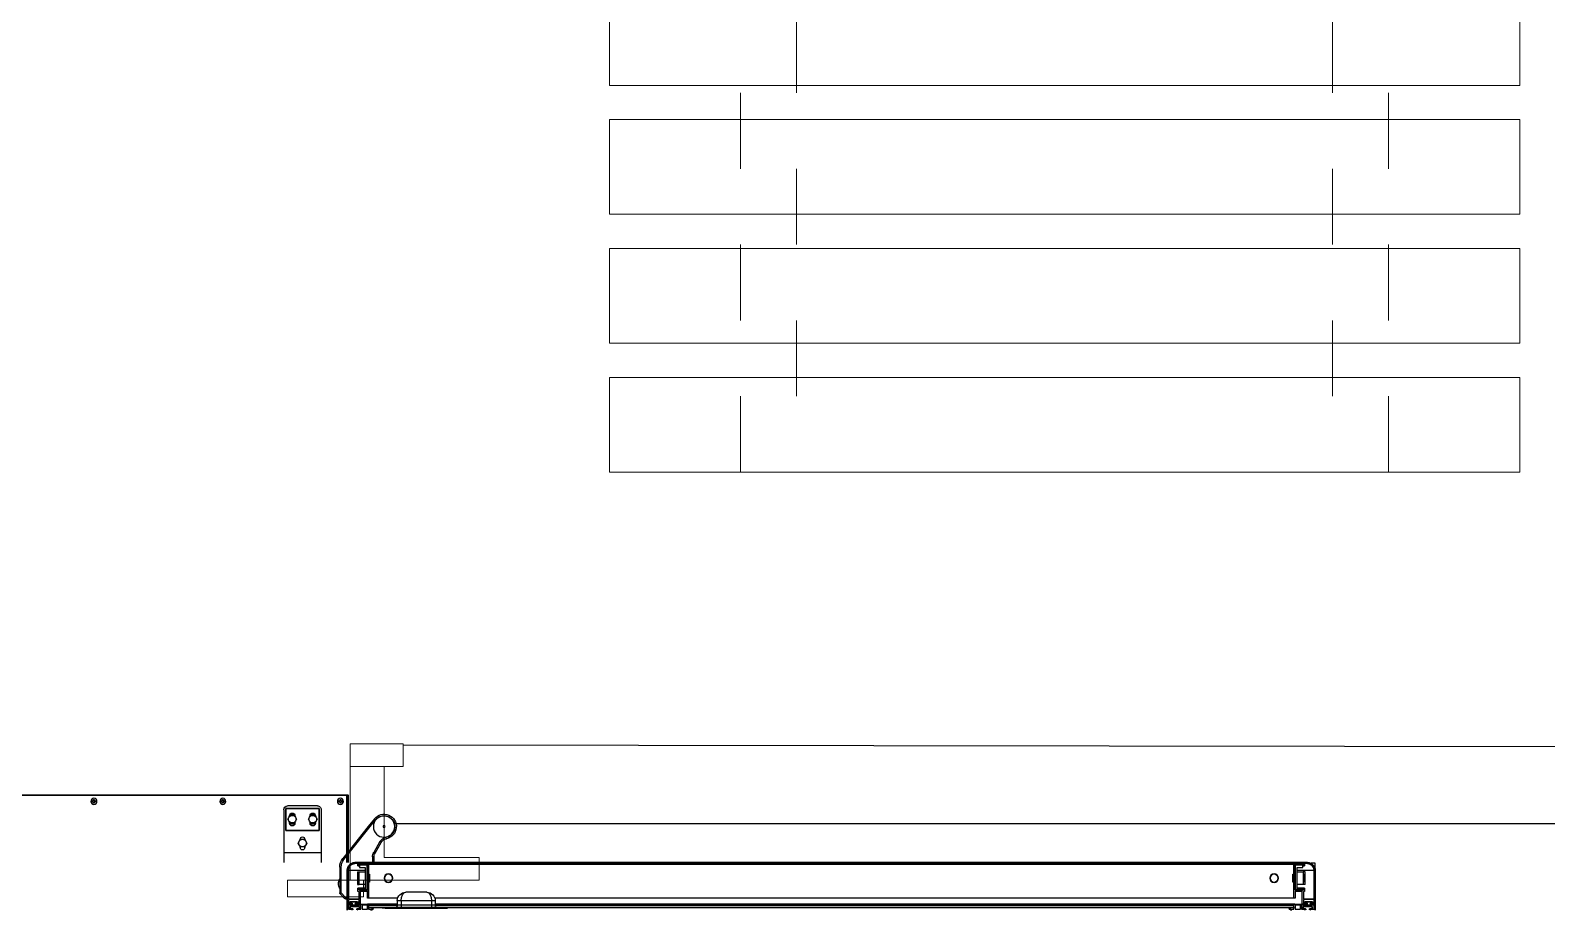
# Model space of a CAD drawing. Header units: millimetres. Extents: x 15590 to 15992, y 1055 to 1132.
# Drawn here: x 15915.767 to 15917.766, y 1109.255 to 1110.415 of the extents above; entities that cross this region are included whole.
import ezdxf

# ---------------------------------------------------------------- set-up
doc = ezdxf.new("R2010")
doc.units = ezdxf.units.MM
doc.header["$MEASUREMENT"] = 0
doc.linetypes.add('CACHE2', pattern=[0.1875, 0.125, -0.0625])
doc.layers.get('0').update_dxf_attribs({"lineweight": 9})
doc.layers.add('01-PORTES', color=1, linetype='Continuous', lineweight=9)
for name, color, linetype in [('Mobilier', 252, 'Continuous'), ('surgeles', 4, 'Continuous'), ('TELEWIG_04_Portes', 1, 'Continuous')]:
    doc.layers.add(name, color=color, linetype=linetype)

# ---------------------------------------------------------------- blocks, each defined once
blk = doc.blocks.new('A$C29413FD8')
at = {"layer": 'Mobilier', "color": 34, "linetype": 'Continuous', "lineweight": 9}
for p, q in [((0.1250025466179068, 1.200000110719884), (2.546617906773463e-06, 1.200000110719884)), ((2.546617906773463e-06, 1.200000110719884), (2.546617906773463e-06, 1.107196112570819e-07)), ((0.1250025466179068, 1.200000110719884), (0.1250025466179068, 1.107196112570819e-07)), ((0.2950025466179795, 1.200000110719884), (0.1700025466178658, 1.200000110719884)), ((0.1700025466178658, 1.200000110719884), (0.1700025466178658, 1.107196112570819e-07)), ((0.2950025466178658, 1.200000110719884), (0.2950025466178658, 1.107196112570819e-07)), ((0.4650025466178249, 1.200000110719856), (0.3400025466178249, 1.200000110719884)), ((0.3400025466178249, 1.200000110719884), (0.3400025466178249, 1.107196112570819e-07)), ((0.4650025466178249, 1.200000110719884), (0.4650025466178249, 1.107196112570819e-07)), ((0.635002546617784, 1.200000110719856), (0.510002546617784, 1.200000110719856)), ((0.510002546617784, 1.200000110719884), (0.510002546617784, 1.107196112570819e-07)), ((0.635002546617784, 1.200000110719884), (0.635002546617784, 1.107196112570819e-07)), ((0.8000025466176339, 1.200000110719884), (0.6800025466176294, 1.200000110719856)), ((0.6800025466177431, 1.200000110719884), (0.6800025466177431, 1.107196112570819e-07)), ((0.8000025466176339, 1.107196112570819e-07), (0.8000025466176339, 1.200000110719884)), ((2.546617906773463e-06, 1.107196112570819e-07), (0.1250025466179068, 1.107195828353724e-07)), ((0.1700025466177522, 1.107195828353724e-07), (0.2950025466178658, 1.107196112570819e-07)), ((0.3400025466177112, 1.107196112570819e-07), (0.4650025466178249, 1.107196396787913e-07)), ((0.510002546617784, 1.107196396787913e-07), (0.6350025466176703, 1.107196396787913e-07)), ((0.6800025466177431, 1.107196396787913e-07), (0.8000025466176339, 1.107196112570819e-07))]:
    blk.add_line(p, q, dxfattribs=at)
at = {"layer": 'Mobilier', "color": 34, "linetype": 'CACHE2', "lineweight": 9, "ltscale": 0.8}
for points in [[(2.546617793086625e-06, 1.027210771177579), (0.8000025466176339, 1.027210771177579), (0.8000025466176339, 0.9533467361761723), (2.546617793086625e-06, 0.9533467361761723)], [(2.546617793086625e-06, 0.1727894502619165), (0.8000025466176339, 0.1727894502619165), (0.8000025466176339, 0.2466534852633231), (2.546617793086625e-06, 0.2466534852633231)]]:
    blk.add_lwpolyline(points, close=True, dxfattribs=at)
blk = doc.blocks.new('Porte CoulissanteTelecolt 120 Ep 100')
at = {"layer": 'TELEWIG_04_Portes', "linetype": 'Continuous', "ltscale": 254}
h = blk.add_hatch(dxfattribs=at)
h.set_pattern_fill('LINE', color=1, scale=63.49999999999999, angle=135, style=0, pattern_type=2)
h.set_pattern_definition([(135, (1296.073633425788, 806.9199818345761), (-142.5615659219728, -142.5615659219728), [])])
edge = h.paths.add_edge_path()
edge.add_line((3884.372494299163, 505.6570602811408), (3882.872494299163, 505.6570602811408))
edge.add_line((3882.872494299163, 505.6570602811408), (3882.872494299166, 460.1570602811402))
edge.add_line((3882.872494299167, 460.1570602811402), (3874.872494299163, 460.1570602811402))
edge.add_line((3874.872494299163, 460.1570602811402), (3874.872494299166, 460.6570602811402))
edge.add_line((3874.872494299167, 460.6570602811402), (3873.438320565063, 460.6570602811406))
edge.add_arc((3873.438320565063, 460.3570602811406), 0.3, 90, 218.4346508178208)
edge.add_arc((3876.3365959143, 462.6570602811406), 4, 218.434650817697, 269.9999999999739)
edge.add_line((3876.336595914298, 458.6570602811405), (3900.872494299163, 458.6570602811406))
edge.add_arc((3900.872494299163, 468.6570602811406), 10, 270.0000000000052, 360)
edge.add_line((3910.872494299163, 468.6570602811406), (3910.872494299163, 513.6570602811408))
edge.add_line((3910.872494299163, 513.6570602811408), (3905.072494299161, 513.6570602811404))
edge.add_arc((3905.072494299163, 512.9570602811406), 0.7000000000000001, 90.0000000001489, 180.0000000000093)
edge.add_line((3904.372494299163, 512.9570602811406), (3904.372494299163, 512.8570602811402))
edge.add_arc((3905.072494299163, 512.8570602811407), 0.7000000000000001, 180.0000000000326, 270.0000000001116)
edge.add_line((3905.072494299165, 512.1570602811406), (3909.372494299167, 512.1570602811402))
edge.add_line((3909.372494299168, 512.1570602811402), (3909.372494299164, 507.6570602811401))
edge.add_line((3909.372494299163, 507.6570602811402), (3895.372494299161, 507.6570602811402))
edge.add_line((3895.372494299161, 507.6570602811402), (3895.372494299163, 512.1570602811408))
edge.add_line((3895.372494299163, 512.1570602811408), (3899.672494299167, 512.1570602811402))
edge.add_arc((3899.672494299163, 512.8570602811407), 0.7000000000000001, 270.000000000335, 359.9999999999907)
edge.add_line((3900.372494299163, 512.8570602811404), (3900.372494299164, 512.9570602811408))
edge.add_arc((3899.672494299163, 512.9570602811406), 0.7000000000000001, 1.395809140207445e-11, 90)
edge.add_line((3899.672494299163, 513.6570602811406), (3893.872494299162, 513.6570602811404))
edge.add_line((3893.872494299161, 513.6570602811404), (3893.872494299163, 495.6570602811401))
edge.add_line((3893.872494299163, 495.6570602811402), (3884.372494299161, 495.6570602811402))
edge.add_line((3884.372494299161, 495.6570602811402), (3884.372494299163, 505.6570602811408))
edge = h.paths.add_edge_path()
edge.add_line((3896.872494299163, 496.9570602811408), (3896.872494299166, 492.4570602811402))
edge.add_line((3896.872494299167, 492.4570602811402), (3895.372494299163, 492.4570602811402))
edge.add_line((3895.372494299164, 492.4570602811402), (3895.372494299167, 494.6570602811402))
edge.add_line((3895.372494299167, 494.6570602811402), (3884.372494299163, 494.6570602811408))
edge.add_line((3884.372494299164, 494.6570602811408), (3884.372494299162, 460.1570602811402))
edge.add_line((3884.372494299161, 460.1570602811402), (3895.372494299163, 460.1570602811402))
edge.add_line((3895.372494299163, 460.1570602811402), (3895.372494299161, 462.9570602811402))
edge.add_line((3895.372494299161, 462.9570602811402), (3896.872494299163, 462.9570602811408))
edge.add_line((3896.872494299163, 462.9570602811408), (3896.872494299161, 460.1570602811402))
edge.add_line((3896.872494299162, 460.1570602811402), (3900.872494299164, 460.1570602811406))
edge.add_arc((3900.872494299163, 468.6570602811406), 8.5, 270.0000000000061, 360)
edge.add_line((3909.372494299163, 468.6570602811406), (3909.372494299163, 506.4570602811408))
edge.add_line((3909.372494299164, 506.4570602811408), (3895.372494299162, 506.4570602811402))
edge.add_line((3895.372494299161, 506.4570602811402), (3895.372494299163, 496.9570602811401))
edge.add_line((3895.372494299164, 496.9570602811402), (3896.872494299164, 496.9570602811409))
h = blk.add_hatch(dxfattribs=at)
h.set_pattern_fill('LINE', color=1, scale=63.49999999999999, angle=135, style=0, pattern_type=2)
h.set_pattern_definition([(135, (971.0736334257879, 806.9199818345761), (-142.5615659219728, -142.5615659219728), [])])
h.paths.add_polyline_path([(3557.872494299163, 460.6570602811404), (3557.872494299163, 461.1570602811411), (2587.872494299162, 461.1570602811427), (2587.872494299163, 460.6570602811418)])
at = {"layer": 'TELEWIG_04_Portes', "color": 1, "linetype": 'Continuous', "ltscale": 254}
for p, q in [((2634.872494299164, 513.6570602811412), (2634.872494299164, 521.6570602811419)), ((2636.372494299166, 515.1570602811413), (2636.372494299163, 520.1570602811415)), ((2636.372494299163, 520.1570602811414), (2641.872494299164, 520.1570602811419)), ((2641.87249429919, 520.1570602811413), (2642.372494299161, 520.1570602811413)), ((2642.372494299162, 520.157060281142), (2642.372494299162, 521.1570602811424)), ((2647.372494299162, 521.1570602811424), (2647.372494299162, 520.157060281142)), ((2647.372494299161, 520.1570602811413), (2647.872494299162, 520.1570602811413)), ((2647.872494299163, 520.1570602811414), (2652.872494299166, 520.1570602811424)), ((2652.872494299165, 520.1570602811424), (2652.872494299168, 515.1570602811414)), ((2654.372494299162, 515.1570602811414), (2654.372494299164, 520.1570602811419)), ((2654.372494299164, 520.1570602811419), (2661.372494299168, 520.1570602811414)), ((2661.372494299168, 520.1570602811414), (2661.372494299166, 515.1570602811408)), ((2662.872494299165, 520.1570602811422), (2667.008000470345, 520.1570602811414)), ((2662.872494299164, 514.9570602811415), (2662.872494299165, 520.1570602811422)), ((2667.008000470345, 520.1570602811414), (2669.172494299165, 517.9925664523192)), ((3876.572494299161, 517.9925664523179), (3878.736988127984, 520.157060281141)), ((3878.736988127984, 520.157060281141), (3882.872494299161, 520.157060281141)), ((3882.872494299161, 520.1570602811408), (3882.872494299163, 514.9570602811406)), ((3884.372494299161, 515.1570602811402), (3884.372494299163, 520.1570602811407)), ((3884.372494299163, 520.1570602811406), (3891.372494299167, 520.1570602811408)), ((3891.372494299167, 520.1570602811408), (3891.372494299167, 515.1570602811408)), ((3892.872494299161, 520.1570602811404), (3897.872494299166, 520.1570602811408)), ((3892.87249429916, 515.1570602811408), (3892.872494299161, 520.1570602811404)), ((3897.872494299166, 520.1570602811498), (3898.372494299161, 520.1570602811498)), ((3898.372494299161, 520.157060281139), (3898.372494299161, 521.1570602811393)), ((3903.372494299162, 521.1570602811394), (3903.372494299162, 520.1570602811393)), ((3903.372494299161, 520.1570602811498), (3903.872494299144, 520.1570602811498)), ((3903.872494299163, 520.1570602811402), (3909.372494299166, 520.1570602811408)), ((3909.372494299166, 520.1570602811408), (3909.372494299161, 515.1570602811399)), ((3910.872494299162, 521.6570602811406), (3910.872494299163, 513.6570602811406)), ((2625.458280736791, 500.2428467187683), (2631.286707861537, 506.0712738435145)), ((2626.872494299164, 498.8286331563952), (2625.458280736791, 500.2428467187683)), ((2632.700921423911, 504.6570602811414), (2626.872494299164, 498.8286331563952)), ((2632.700921423911, 504.6570602811414), (2631.286707861537, 506.0712738435145)), ((2632.700921423911, 506.6570602811414), (2634.872494299164, 506.6570602811414)), ((2632.700921423911, 504.6570602811414), (2632.700921423911, 506.6570602811414)), ((2634.872494299164, 504.6570602811414), (2632.70092142391, 504.6570602811414)), ((2634.872494299163, 468.6570602811408), (2634.872494299163, 513.6570602811419)), ((2634.872494299163, 513.6570602811419), (2640.672494299167, 513.6570602811424)), ((2641.272494299169, 513.6570602811414), (2634.872494299165, 513.6570602811413)), ((2652.872494299168, 515.1570602811414), (2636.372494299166, 515.1570602811413)), ((2636.372494299162, 507.6570602811409), (2636.372494299162, 512.1570602811429)), ((2636.372494299162, 512.1570602811429), (2640.672494299165, 512.1570602811419)), ((2650.372494299168, 507.6570602811429), (2636.372494299162, 507.6570602811409)), ((2636.372494299162, 506.4570602811423), (2650.372494299168, 506.457060281143)), ((2636.372494299163, 468.6570602811416), (2636.372494299162, 506.4570602811423)), ((2638.372494299165, 510.6570602811411), (2638.372494299163, 512.1570602811414)), ((2638.372494299163, 512.1570602811414), (2641.272494299165, 512.1570602811413)), ((2648.072494299167, 510.6570602811418), (2638.372494299166, 510.6570602811411)), ((2638.872494299162, 519.657060281143), (2641.872494299161, 519.6570602811427)), ((2638.872494299159, 516.6570602811424), (2638.872494299162, 519.657060281143)), ((2650.872494299162, 516.657060281142), (2638.872494299159, 516.6570602811424)), ((2641.272494299165, 512.1570602811413), (2641.272494299168, 513.6570602811414)), ((2641.372494299162, 512.8570602811409), (2641.372494299163, 512.9570602811416)), ((2645.172494299165, 513.6570602811424), (2661.572494299167, 513.6570602811414)), ((2645.172494299163, 512.1570602811414), (2645.172494299165, 513.6570602811424)), ((2648.072494299166, 512.1570602811424), (2645.172494299163, 512.1570602811414)), ((2645.372494299162, 512.9570602811423), (2645.372494299164, 512.8570602811416)), ((2646.072494299164, 513.6570602811419), (2651.872494299168, 513.6570602811425)), ((2646.072494299162, 512.1570602811429), (2650.372494299162, 512.1570602811422)), ((2647.872494299161, 519.6570602811427), (2650.872494299163, 519.6570602811424)), ((2648.072494299167, 510.6570602811418), (2648.072494299166, 512.1570602811424)), ((2648.072494299168, 510.6570602811408), (2650.372494299162, 510.6570602811409)), ((2650.372494299162, 512.1570602811422), (2650.372494299168, 507.6570602811429)), ((2650.372494299168, 506.457060281143), (2650.372494299162, 496.9570602811409)), ((2650.872494299163, 519.6570602811424), (2650.872494299162, 516.657060281142)), ((2651.872494299162, 495.6570602811409), (2651.872494299167, 513.6570602811424)), ((2661.372494299166, 515.1570602811408), (2654.372494299163, 515.1570602811414)), ((2662.872494299162, 505.6570602811423), (2661.372494299162, 505.6570602811423)), ((2661.372494299162, 505.6570602811423), (2661.372494299167, 495.6570602811429)), ((2700.872494299162, 513.6570602811414), (2661.572494299168, 513.6570602811411)), ((2662.872494299163, 517.9925664523184), (3882.872494299162, 517.9925664523181)), ((2662.872494299163, 517.9925664523184), (2662.872494299162, 517.4925664523183)), ((2662.872494299163, 517.4925664523183), (3882.872494299167, 517.492566452319)), ((2662.872494299168, 514.9570602811411), (2700.872494299162, 514.9570602811415)), ((2701.390395340365, 505.6570602811406), (2662.872494299168, 505.6570602811406)), ((2662.872494299162, 460.1570602811429), (2662.872494299162, 505.6570602811422)), ((2669.172494299165, 517.9925664523192), (2669.572494299167, 517.9925664523188)), ((2680.872494299163, 517.9925664523188), (2680.872494299163, 518.9925664523188)), ((2684.872494299163, 518.9925664523188), (2680.872494299163, 518.9925664523188)), ((2684.872494299163, 518.9925664523188), (2766.872494299163, 518.9925664523188)), ((2684.872494299163, 517.9925664523188), (2684.872494299163, 518.9925664523188)), ((2705.872494299163, 514.9925664523188), (2700.872494299163, 514.9925664523188)), ((2700.872494299163, 508.9925664523188), (2700.872494299163, 514.9925664523188)), ((2700.872494299163, 508.9925664523188), (2705.872494299163, 508.9925664523188)), ((2705.872494299163, 514.9925664523188), (2705.872494299163, 517.4925664523189)), ((2745.872494299163, 514.9925664523188), (2705.872494299163, 514.9925664523188)), ((2705.872494299163, 508.9925664523188), (2705.872494299163, 514.9925664523188)), ((2705.872494299163, 508.9925664523188), (2745.872494299163, 508.9925664523188)), ((2745.872494299163, 514.9925664523188), (2745.872494299163, 517.4925664523189)), ((2750.872494299163, 514.9925664523188), (2745.872494299163, 514.9925664523188)), ((2745.872494299163, 508.9925664523188), (2745.872494299163, 514.9925664523188)), ((2745.872494299163, 508.9925664523188), (2750.872494299163, 508.9925664523188)), ((3882.872494299168, 505.6570602811402), (2750.354593257961, 505.6570602811405)), ((2750.872494299163, 508.9925664523188), (2750.872494299163, 514.9925664523188)), ((2750.872494299162, 514.9570602811418), (3882.872494299144, 514.9570602811488)), ((3884.172494299143, 513.6570602811488), (2750.872494299162, 513.6570602811418)), ((3876.172494299161, 517.9925664523183), (3876.572494299161, 517.9925664523179)), ((3882.872494299167, 517.492566452319), (3882.872494299162, 517.9925664523181)), ((3884.372494299163, 505.6570602811408), (3882.872494299163, 505.6570602811408)), ((3882.872494299163, 505.6570602811408), (3882.872494299167, 460.1570602811402)), ((3884.172494299161, 513.6570602811408), (3900.572494299161, 513.6570602811404)), ((3891.372494299167, 515.1570602811408), (3884.372494299161, 515.1570602811402)), ((3884.372494299161, 495.6570602811402), (3884.372494299164, 505.6570602811408)), ((3909.372494299161, 515.1570602811399), (3892.87249429916, 515.1570602811408)), ((3893.872494299161, 513.6570602811404), (3893.872494299164, 495.6570602811402)), ((3893.872494299161, 513.6570602811404), (3899.672494299163, 513.6570602811406)), ((3894.872494299161, 516.657060281139), (3894.872494299161, 519.6570602811404)), ((3894.872494299161, 519.6570602811404), (3897.872494299162, 519.6570602811393)), ((3906.872494299161, 516.6570602811404), (3894.872494299161, 516.657060281139)), ((3895.372494299163, 512.1570602811408), (3899.672494299167, 512.1570602811402)), ((3895.372494299161, 507.6570602811402), (3895.372494299164, 512.1570602811408)), ((3895.372494299163, 510.6570602811488), (3897.672494299142, 510.6570602811489)), ((3909.372494299163, 507.6570602811402), (3895.372494299161, 507.6570602811402)), ((3895.372494299163, 496.9570602811402), (3895.372494299161, 506.4570602811402)), ((3895.372494299161, 506.4570602811402), (3909.372494299164, 506.4570602811408)), ((3900.572494299166, 512.1570602811408), (3897.672494299161, 512.1570602811404)), ((3897.672494299161, 512.1570602811404), (3897.672494299161, 510.6570602811408)), ((3907.372494299161, 510.65706028114), (3897.672494299161, 510.6570602811408)), ((3900.372494299163, 512.8570602811404), (3900.372494299164, 512.9570602811408)), ((3900.572494299161, 513.6570602811404), (3900.572494299166, 512.1570602811408)), ((3903.872494299161, 519.6570602811404), (3906.872494299161, 519.6570602811394)), ((3904.372494299163, 512.9570602811406), (3904.372494299163, 512.8570602811402)), ((3904.472494299161, 513.6570602811408), (3904.472494299162, 512.1570602811399)), ((3910.872494299163, 513.6570602811406), (3904.472494299161, 513.6570602811408)), ((3904.472494299162, 512.1570602811399), (3907.372494299166, 512.1570602811408)), ((3905.072494299161, 513.6570602811404), (3910.872494299163, 513.6570602811408)), ((3905.072494299165, 512.1570602811406), (3909.372494299168, 512.1570602811402)), ((3906.872494299161, 519.6570602811394), (3906.872494299161, 516.6570602811404)), ((3907.372494299167, 512.1570602811408), (3907.372494299162, 510.65706028114)), ((3909.372494299168, 512.1570602811402), (3909.372494299164, 507.6570602811402)), ((3909.372494299163, 506.4570602811408), (3909.372494299163, 468.6570602811406)), ((3910.872494299163, 513.6570602811408), (3910.872494299163, 468.6570602811406)), ((2624.872494299164, 464.708237074959), (2624.872494299164, 498.8286331563953)), ((2624.872494299164, 498.8286331563952), (2626.872494299164, 498.8286331563952)), ((2626.872494299164, 498.8286331563952), (2626.872494299164, 464.708237074959)), ((2648.208280736793, 470.8570602811407), (2648.208280736793, 487.8570602811407)), ((2648.208280736793, 487.8570602811407), (2650.590041045535, 487.8570602811407)), ((2648.666187671653, 484.3570602811407), (2650.590041045534, 484.3570602811407)), ((2648.666187671653, 474.3570602811407), (2648.666187671653, 484.3570602811407)), ((2650.372494299162, 496.9570602811409), (2648.872494299162, 496.9570602811423)), ((2648.872494299162, 496.9570602811423), (2648.872494299162, 492.457060281143)), ((2650.372494299162, 492.4570602811409), (2648.872494299162, 492.457060281143)), ((2649.367223258972, 474.3570602811407), (2649.367223258972, 484.3570602811407)), ((2650.372494299162, 494.6570602811429), (2650.372494299162, 492.4570602811409)), ((2661.372494299162, 494.6570602811423), (2650.372494299162, 494.6570602811429)), ((2658.590041045535, 492.4570602811405), (2650.372494299168, 492.4570602811405)), ((2650.590041045535, 487.8570602811407), (2650.590041045535, 470.8570602811408)), ((2658.590041045535, 487.8570602811407), (2650.590041045535, 487.8570602811407)), ((2651.208280736793, 493.3570602811407), (2651.208280736793, 494.6570602811429)), ((2658.590041045535, 493.3570602811407), (2651.208280736793, 493.3570602811407)), ((2651.872494299162, 496.3570602811407), (2661.208280736793, 496.3570602811407)), ((2661.372494299167, 495.6570602811429), (2651.872494299162, 495.6570602811409)), ((2658.590041045535, 465.3570602811408), (2658.590041045535, 493.3570602811407)), ((2661.208280736793, 496.3570602811407), (2661.372494299162, 496.3570602811407)), ((2661.208280736793, 496.3570602811407), (2661.208280736793, 495.6570602811428)), ((2661.208280736793, 494.6570602811429), (2661.208280736793, 462.3570602811407)), ((2661.208280736793, 493.3570602811407), (2661.372494299162, 493.3570602811407)), ((2661.372494299162, 492.4570602811405), (2661.208280736793, 492.4570602811405)), ((2661.372494299162, 487.8570602811407), (2661.208280736793, 487.8570602811407)), ((2661.372494299162, 484.6070602811407), (2661.208280736794, 484.6070602811407)), ((2661.372494299167, 460.1570602811429), (2661.372494299162, 494.6570602811422)), ((2664.208280736794, 484.6070602811407), (2662.872494299167, 484.6070602811407)), ((2664.208280736794, 474.1070602811408), (2664.208280736794, 484.6070602811407)), ((2739.872494299163, 497.9925664523188), (2711.872494299163, 497.9925664523188)), ((3881.53670786154, 484.6070602811401), (3881.53670786154, 474.1070602811402)), ((3882.872494299167, 484.6070602811401), (3881.536707861539, 484.6070602811401)), ((3884.53670786154, 496.3570602811401), (3884.372494299163, 496.3570602811401)), ((3893.872494299163, 495.6570602811402), (3884.372494299161, 495.6570602811402)), ((3895.372494299167, 494.6570602811402), (3884.372494299163, 494.6570602811408)), ((3884.372494299163, 494.6570602811408), (3884.372494299161, 460.1570602811402)), ((3884.372494299163, 493.3570602811401), (3884.53670786154, 493.3570602811401)), ((3884.53670786154, 492.4570602811402), (3884.372494299163, 492.4570602811402)), ((3884.372494299163, 487.8570602811401), (3884.53670786154, 487.8570602811401)), ((3884.53670786154, 484.6070602811401), (3884.372494299163, 484.6070602811401)), ((3884.53670786154, 496.3570602811401), (3893.872494299163, 496.3570602811401)), ((3884.53670786154, 495.6570602811402), (3884.53670786154, 496.3570602811401)), ((3884.53670786154, 462.3570602811401), (3884.53670786154, 494.6570602811402)), ((3894.53670786154, 493.3570602811401), (3887.154947552798, 493.3570602811401)), ((3887.154947552798, 493.3570602811401), (3887.154947552798, 465.3570602811401)), ((3895.372494299167, 492.4570602811402), (3887.154947552798, 492.4570602811402)), ((3895.154947552799, 487.8570602811401), (3887.154947552798, 487.8570602811401)), ((3894.53670786154, 494.6570602811402), (3894.53670786154, 493.3570602811401)), ((3897.53670786154, 487.8570602811401), (3895.154947552799, 487.8570602811401)), ((3895.154947552799, 470.8570602811402), (3895.154947552799, 487.85706028114)), ((3897.078800926681, 484.35706028114), (3895.154947552799, 484.35706028114)), ((3896.872494299164, 496.9570602811409), (3895.372494299164, 496.9570602811402)), ((3895.372494299163, 492.4570602811402), (3895.372494299167, 494.6570602811402)), ((3896.872494299167, 492.4570602811402), (3895.372494299163, 492.4570602811402)), ((3896.377765339362, 484.35706028114), (3896.377765339362, 474.35706028114)), ((3896.872494299167, 492.4570602811402), (3896.872494299163, 496.9570602811408)), ((3897.078800926681, 484.35706028114), (3897.078800926681, 474.35706028114)), ((3897.53670786154, 487.8570602811401), (3897.53670786154, 470.8570602811401)), ((2624.872494299164, 464.708237074959), (2626.872494299164, 464.708237074959)), ((2636.372494299168, 468.6570602811405), (2658.590041045535, 468.6570602811405)), ((2648.872494299167, 460.1570602811429), (2644.872494299163, 460.1570602811418)), ((2648.208280736793, 470.8570602811407), (2650.590041045535, 470.8570602811407)), ((2648.666187671653, 474.3570602811407), (2650.590041045534, 474.3570602811407)), ((2648.872494299162, 462.9570602811422), (2650.372494299168, 462.957060281143)), ((2648.872494299162, 462.9570602811422), (2648.872494299167, 460.1570602811429)), ((2651.208280736794, 462.9570602811406), (2650.372494299168, 462.9570602811406)), ((2650.372494299168, 462.957060281143), (2650.372494299162, 460.1570602811409)), ((2650.372494299162, 460.1570602811409), (2661.372494299167, 460.157060281143)), ((2650.590041045535, 470.8570602811407), (2658.590041045535, 470.8570602811407)), ((2651.208280736793, 465.3570602811408), (2658.590041045535, 465.3570602811408)), ((2651.208280736793, 462.3570602811407), (2651.208280736793, 465.3570602811408)), ((2661.208280736793, 462.3570602811407), (2651.208280736793, 462.3570602811407)), ((2661.208280736793, 474.1070602811407), (2661.372494299162, 474.1070602811407)), ((2661.372494299162, 470.8570602811407), (2661.208280736793, 470.8570602811407)), ((2661.208280736793, 468.6570602811405), (2661.372494299162, 468.6570602811405)), ((2661.372494299162, 465.3570602811406), (2661.208280736793, 465.3570602811406)), ((2661.208280736793, 462.3570602811407), (2661.372494299162, 462.3570602811407)), ((2662.872494299162, 474.1070602811407), (2664.208280736793, 474.1070602811407)), ((3882.872494299163, 461.1570602811411), (2662.872494299162, 461.1570602811427)), ((2662.872494299162, 461.1570602811427), (2662.872494299163, 460.6570602811417)), ((3882.872494299163, 460.6570602811404), (2662.872494299163, 460.6570602811418)), ((2670.872494299162, 460.1570602811408), (2662.872494299162, 460.1570602811429)), ((2670.872494299162, 460.6570602811429), (2670.872494299162, 460.1570602811409)), ((2672.306668033263, 460.6570602811418), (2670.872494299162, 460.6570602811429)), ((3873.20332526648, 460.1705737946538), (2672.541663331855, 460.1705737946547)), ((3874.872494299167, 460.6570602811402), (3873.438320565063, 460.6570602811406)), ((3874.872494299163, 460.1570602811402), (3874.872494299167, 460.6570602811402)), ((3882.872494299167, 460.1570602811402), (3874.872494299163, 460.1570602811402)), ((3881.53670786154, 474.1070602811401), (3882.872494299163, 474.1070602811401)), ((3882.872494299163, 460.6570602811404), (3882.872494299163, 461.1570602811411)), ((3884.372494299164, 474.1070602811401), (3884.53670786154, 474.1070602811401)), ((3884.372494299163, 470.8570602811401), (3884.53670786154, 470.8570602811401)), ((3884.372494299163, 468.6570602811402), (3884.53670786154, 468.6570602811402)), ((3884.53670786154, 465.3570602811401), (3884.372494299163, 465.3570602811401)), ((3884.53670786154, 462.3570602811401), (3884.372494299163, 462.3570602811401)), ((3884.372494299161, 460.1570602811402), (3895.372494299164, 460.1570602811402)), ((3894.53670786154, 462.3570602811401), (3884.53670786154, 462.3570602811401)), ((3887.154947552798, 470.8570602811401), (3895.154947552799, 470.8570602811401)), ((3887.154947552798, 468.6570602811402), (3909.372494299167, 468.6570602811402)), ((3887.154947552798, 465.3570602811401), (3894.53670786154, 465.3570602811401)), ((3894.53670786154, 465.3570602811401), (3894.53670786154, 462.3570602811401)), ((3895.372494299167, 462.9570602811402), (3894.53670786154, 462.9570602811402)), ((3897.078800926681, 474.3570602811401), (3895.154947552799, 474.3570602811401)), ((3897.53670786154, 470.8570602811401), (3895.154947552799, 470.8570602811401)), ((3895.372494299163, 460.1570602811402), (3895.372494299161, 462.9570602811402)), ((3895.372494299161, 462.9570602811402), (3896.872494299164, 462.9570602811408)), ((3896.872494299161, 460.1570602811402), (3896.872494299163, 462.9570602811408)), ((3900.872494299164, 460.1570602811406), (3896.872494299162, 460.1570602811402)), ((3910.872494299168, 459.7570602811413), (3905.432099545236, 459.7570602811413)), ((3909.289144464164, 463.2570602811414), (3910.872494299168, 463.2570602811414)), ((3910.872494299168, 468.6570602811405), (3910.872494299168, 463.2570602811413)), ((3910.872494299168, 463.2570602811413), (3910.872494299168, 459.7570602811413)), ((2551.122494299163, 446.058276022649), (2551.122494299163, 458.6570602811403)), ((2600.622494299163, 446.058276022649), (2551.122494299163, 446.058276022649)), ((2551.122494299163, 389.058276022649), (2551.122494299163, 446.058276022649)), ((2600.622494299163, 446.058276022649), (2600.622494299163, 458.6570602811403)), ((2600.622494299163, 389.058276022649), (2600.622494299163, 446.058276022649)), ((2628.824746967074, 453.4538692609163), (2630.385607781751, 454.7043545735877)), ((2670.690500179916, 401.1968671156862), (2628.824746967074, 453.4538692609163)), ((2630.385607781751, 454.7043545735877), (2672.251360994593, 402.4473524283575)), ((2637.675298616246, 442.4065749684699), (2633.669543263451, 447.4065749684699)), ((2633.872494299163, 370.0582760226491), (2633.872494299164, 458.6570602811403)), ((2635.072494299164, 458.6570602811403), (2635.072494299163, 371.2582760226492)), ((2636.272494299164, 370.6582760226492), (2636.272494299164, 458.6570602811403)), ((2662.598497737193, 411.297337226872), (2637.675298616246, 442.40657496847)), ((2669.408392684029, 458.6570602811424), (2644.872494299165, 458.6570602811419)), ((2668.172494299164, 451.3365522054526), (2668.172494299164, 458.6570602811414)), ((2670.172494299164, 451.3365522054526), (2668.172494299164, 451.3365522054526)), ((2671.51224026132, 446.3365522054525), (2669.780189453751, 445.3365522054524)), ((2677.984913436889, 431.125553404578), (2669.780189453751, 445.3365522054526)), ((3876.336595914305, 458.6570602811402), (2670.172494299164, 458.6570602811406)), ((2670.172494299164, 458.6570602811414), (2670.172494299164, 451.3365522054526)), ((2671.51224026132, 446.3365522054526), (2679.716964244458, 432.125553404578)), ((3900.872494299164, 458.6570602811406), (3876.336595914299, 458.6570602811405)), ((2571.542367280241, 435.5582760226491), (2570.098991607267, 433.0582760226491)), ((2570.098991607267, 433.058276022649), (2571.542367280241, 430.558276022649)), ((2572.985742953215, 438.058276022649), (2571.542367280241, 435.558276022649)), ((2571.542367280241, 430.5582760226491), (2572.985742953214, 428.0582760226491)), ((2572.872494299163, 437.8621235999425), (2572.872494299163, 439.058276022649)), ((2575.872494299163, 438.0582760226491), (2572.985742953215, 438.0582760226491)), ((2572.985742953214, 428.058276022649), (2575.872494299163, 428.058276022649)), ((2578.759245645111, 438.058276022649), (2575.872494299163, 438.058276022649)), ((2575.872494299163, 428.058276022649), (2578.759245645111, 428.058276022649)), ((2580.202621318085, 435.5582760226491), (2578.759245645111, 438.0582760226491)), ((2578.759245645111, 428.058276022649), (2580.202621318085, 430.558276022649)), ((2578.872494299163, 439.058276022649), (2578.872494299163, 437.8621235999422)), ((2581.645996991059, 433.058276022649), (2580.202621318085, 435.558276022649)), ((2580.202621318085, 430.5582760226491), (2581.645996991059, 433.0582760226491)), ((2679.716964244458, 432.1255534045779), (2677.98491343689, 431.1255534045779)), ((2686.470656764916, 427.3089845956497), (2686.089344461439, 425.3456708338641)), ((2597.872494299163, 416.558276022649), (2553.872494299163, 416.558276022649)), ((2553.872494299163, 416.558276022649), (2553.872494299163, 387.558276022649)), ((2553.872494299163, 387.558276022649), (2553.872494299163, 416.558276022649)), ((2553.872494299163, 416.558276022649), (2597.872494299163, 416.558276022649)), ((2558.042367280241, 404.0582760226491), (2556.598991607267, 401.5582760226491)), ((2556.598991607267, 401.558276022649), (2558.042367280241, 399.058276022649)), ((2559.485742953215, 406.558276022649), (2558.042367280241, 404.058276022649)), ((2558.872494299163, 407.058276022649), (2558.872494299163, 405.4960981961581)), ((2565.726596265413, 408.058276022649), (2559.018392332913, 408.058276022649)), ((2562.372494299163, 406.5582760226491), (2559.485742953215, 406.5582760226491)), ((2565.259245645111, 406.558276022649), (2562.372494299163, 406.558276022649)), ((2566.702621318085, 404.0582760226491), (2565.259245645111, 406.5582760226491)), ((2565.872494299163, 405.4960981961576), (2565.872494299163, 407.058276022649)), ((2568.145996991059, 401.558276022649), (2566.702621318085, 404.058276022649)), ((2566.702621318085, 399.0582760226491), (2568.145996991059, 401.5582760226491)), ((2585.042367280241, 404.058276022649), (2583.598991607267, 401.558276022649)), ((2583.598991607267, 401.558276022649), (2585.042367280241, 399.058276022649)), ((2586.485742953215, 406.558276022649), (2585.042367280241, 404.058276022649)), ((2585.872494299163, 405.496098196158), (2585.872494299163, 407.058276022649)), ((2592.726596265413, 408.058276022649), (2586.018392332913, 408.058276022649)), ((2589.372494299163, 406.558276022649), (2586.485742953215, 406.558276022649)), ((2592.259245645111, 406.558276022649), (2589.372494299163, 406.558276022649)), ((2593.702621318085, 404.058276022649), (2592.259245645111, 406.558276022649)), ((2592.872494299163, 407.058276022649), (2592.872494299163, 405.4960981961577)), ((2595.145996991059, 401.558276022649), (2593.702621318085, 404.058276022649)), ((2593.702621318085, 399.058276022649), (2595.145996991059, 401.558276022649)), ((2597.872494299163, 387.558276022649), (2597.872494299163, 416.558276022649)), ((2597.872494299163, 416.558276022649), (2597.872494299163, 387.558276022649)), ((2670.690500179916, 401.1968671156861), (2662.598497737193, 411.297337226872)), ((2670.690500179916, 401.1968671156862), (2672.251360994593, 402.4473524283576)), ((2301.372494299163, 380.5582760226489), (2300.372494299164, 380.5582760226489)), ((2300.372494299163, 380.5582760226489), (2300.372494299163, 378.5582760226489)), ((2301.372494299163, 378.5582760226489), (2301.372494299163, 380.5582760226489)), ((2471.372494299163, 380.5582760226491), (2470.372494299163, 380.5582760226491)), ((2470.372494299163, 380.5582760226491), (2470.372494299163, 378.5582760226491)), ((2471.372494299163, 378.5582760226491), (2471.372494299163, 380.5582760226491)), ((2553.872494299163, 387.558276022649), (2597.872494299163, 387.558276022649)), ((2597.872494299163, 387.5582760226489), (2553.872494299163, 387.5582760226489)), ((2595.622494299163, 384.058276022649), (2556.122494299163, 384.058276022649)), ((2558.042367280241, 399.0582760226491), (2559.485742953214, 396.5582760226491)), ((2558.872494299163, 397.6204538491397), (2558.872494299163, 397.058276022649)), ((2559.485742953214, 396.558276022649), (2562.372494299163, 396.558276022649)), ((2559.500212975894, 395.058276022649), (2565.244775622432, 395.058276022649)), ((2562.372494299163, 396.558276022649), (2565.259245645111, 396.558276022649)), ((2565.259245645111, 396.558276022649), (2566.702621318085, 399.058276022649)), ((2565.872494299163, 397.058276022649), (2565.872494299163, 397.6204538491404)), ((2585.042367280241, 399.058276022649), (2586.485742953214, 396.558276022649)), ((2585.872494299163, 397.0582760226489), (2585.872494299163, 397.6204538491398)), ((2586.485742953214, 396.558276022649), (2589.372494299163, 396.558276022649)), ((2586.500212975894, 395.058276022649), (2592.244775622432, 395.058276022649)), ((2589.372494299163, 396.558276022649), (2592.259245645111, 396.558276022649)), ((2592.259245645111, 396.558276022649), (2593.702621318085, 399.058276022649)), ((2592.872494299163, 397.6204538491402), (2592.872494299163, 397.0582760226489)), ((2626.372494299163, 380.558276022649), (2625.372494299163, 380.558276022649)), ((2625.372494299163, 380.558276022649), (2625.372494299163, 378.558276022649)), ((2626.372494299163, 378.558276022649), (2626.372494299163, 380.558276022649)), ((1287.472494299164, 369.4582760226502), (2635.072494299164, 369.4582760226492)), ((1287.872494299163, 370.0582760226498), (2633.872494299164, 370.0582760226491)), ((2300.372494299163, 378.5582760226489), (2298.372494299163, 378.5582760226489)), ((2298.372494299163, 378.5582760226489), (2298.372494299163, 377.5582760226489)), ((2298.372494299163, 377.558276022649), (2300.372494299163, 377.558276022649)), ((2300.372494299163, 377.558276022649), (2300.372494299163, 375.558276022649)), ((2300.372494299163, 375.5582760226489), (2301.372494299163, 375.5582760226489)), ((2303.372494299163, 378.5582760226489), (2301.372494299163, 378.5582760226489)), ((2301.372494299163, 375.5582760226489), (2301.372494299163, 377.5582760226489)), ((2301.372494299163, 377.558276022649), (2303.372494299163, 377.558276022649)), ((2303.372494299163, 377.558276022649), (2303.372494299163, 378.558276022649)), ((2470.372494299163, 378.5582760226491), (2468.372494299163, 378.5582760226491)), ((2468.372494299163, 378.5582760226491), (2468.372494299163, 377.5582760226491)), ((2468.372494299163, 377.5582760226491), (2470.372494299163, 377.5582760226491)), ((2470.372494299163, 377.5582760226491), (2470.372494299163, 375.5582760226491)), ((2470.372494299163, 375.5582760226492), (2471.372494299163, 375.5582760226492)), ((2473.372494299163, 378.5582760226491), (2471.372494299163, 378.5582760226491)), ((2471.372494299163, 377.5582760226491), (2473.372494299163, 377.5582760226491)), ((2471.372494299163, 375.5582760226492), (2471.372494299163, 377.5582760226492)), ((2473.372494299163, 377.5582760226491), (2473.372494299163, 378.5582760226491)), ((2625.372494299163, 378.558276022649), (2623.372494299163, 378.558276022649)), ((2623.372494299163, 378.558276022649), (2623.372494299163, 377.558276022649)), ((2623.372494299163, 377.558276022649), (2625.372494299163, 377.558276022649)), ((2625.372494299163, 377.558276022649), (2625.372494299163, 375.558276022649)), ((2625.372494299163, 375.558276022649), (2626.372494299163, 375.558276022649)), ((2628.372494299163, 378.558276022649), (2626.372494299163, 378.558276022649)), ((2626.372494299163, 377.558276022649), (2628.372494299163, 377.558276022649)), ((2626.372494299163, 375.558276022649), (2626.372494299163, 377.558276022649)), ((2628.372494299163, 377.558276022649), (2628.372494299163, 378.558276022649)), ((2635.072494299164, 371.2582760226492), (2633.872494299163, 372.4582760226493)), ((2634.472494299162, 370.6582760226494), (2633.872494299163, 371.2582760226487)), ((2634.472494299163, 370.6582760226494), (2633.872494299164, 370.6582760226494)), ((2634.872494299163, 370.0582760226492), (2634.872494299163, 371.4582760226496)), ((2635.072494299164, 370.0582760226491), (2635.072494299164, 369.4582760226492)), ((2635.672494299163, 370.6582760226492), (2636.272494299164, 370.6582760226492))]:
    blk.add_line(p, q, dxfattribs=at)
for points in [[(2642.372494299162, 521.1570602811424), (2642.372494299162, 520.157060281142, -0.4142135623731616), (2641.872494299161, 519.6570602811427), (2638.872494299162, 519.657060281143), (2638.872494299162, 519.657060281143), (2638.872494299159, 516.6570602811424), (2650.872494299162, 516.657060281142), (2650.872494299163, 519.6570602811424), (2647.872494299161, 519.6570602811427, -0.4142135623722293), (2647.372494299162, 520.157060281142), (2647.372494299162, 521.1570602811424, -0.4142135623728286)], [(3898.372494299162, 521.1570602811393), (3898.372494299162, 520.157060281139, -0.4142135623729619), (3897.872494299161, 519.6570602811393), (3894.872494299161, 519.6570602811404), (3894.872494299161, 516.657060281139), (3906.872494299161, 516.6570602811404), (3906.872494299161, 519.6570602811394), (3903.872494299161, 519.6570602811393, -0.4142135623730617), (3903.372494299162, 520.1570602811393), (3903.372494299161, 521.1570602811394, -0.4142135623730284)], [(2649.372494299163, 521.6570602811419, 0.4142135623730506), (2647.872494299163, 520.1570602811414), (2652.872494299165, 520.1570602811424), (2652.872494299168, 515.1570602811414), (2636.372494299166, 515.1570602811413), (2636.372494299163, 520.1570602811414), (2641.872494299164, 520.1570602811419, 0.414213562373095), (2640.372494299167, 521.6570602811418)], [(2634.872494299164, 521.657060281142), (2634.872494299164, 513.6570602811412), (2641.272494299169, 513.6570602811414), (2641.272494299165, 512.1570602811413), (2638.372494299163, 512.1570602811414), (2638.372494299165, 510.6570602811411), (2648.072494299167, 510.6570602811418), (2648.072494299166, 512.1570602811424), (2645.172494299163, 512.1570602811414), (2645.172494299165, 513.6570602811424), (2661.572494299167, 513.6570602811419, 0.4142135623722498), (2662.872494299164, 514.9570602811415), (2662.872494299165, 520.1570602811422), (2667.008000470345, 520.1570602811414), (2669.172494299165, 517.9925664523192), (2669.572494299164, 517.9925664523186, 0.3898262812692232), (2665.586589683006, 521.6570602811419)], [(3880.15839891532, 521.6570602811406, 0.3898262812691553), (3876.172494299161, 517.9925664523183), (3876.572494299161, 517.9925664523179), (3878.736988127984, 520.157060281141), (3882.872494299161, 520.1570602811408), (3882.872494299162, 514.9570602811406, 0.4142135623727492), (3884.172494299161, 513.6570602811408), (3900.572494299161, 513.6570602811404), (3900.572494299166, 512.1570602811408), (3897.672494299161, 512.1570602811404), (3897.672494299161, 510.6570602811408), (3907.372494299161, 510.65706028114), (3907.372494299167, 512.1570602811408), (3904.472494299162, 512.1570602811399), (3904.472494299161, 513.6570602811408), (3910.872494299163, 513.6570602811406), (3910.872494299162, 521.6570602811406)], [(3905.372494299161, 521.6570602811406, 0.4142135623729286), (3903.872494299163, 520.1570602811402), (3909.372494299166, 520.1570602811408), (3909.372494299161, 515.1570602811399), (3892.87249429916, 515.1570602811408), (3892.872494299161, 520.1570602811404), (3897.872494299166, 520.1570602811408), (3897.872494299163, 520.1570602811408, 0.4142135623730506), (3896.372494299167, 521.6570602811408)]]:
    blk.add_lwpolyline(points, format="xyb", dxfattribs=at)
for points in [[(2654.372494299162, 515.1570602811414), (2654.372494299164, 520.1570602811419), (2661.372494299168, 520.1570602811414), (2661.372494299166, 515.1570602811408), (2654.372494299163, 515.1570602811414)], [(3891.372494299167, 520.1570602811408), (3891.372494299167, 515.1570602811408), (3884.372494299161, 515.1570602811402), (3884.372494299163, 520.1570602811406), (3891.372494299167, 520.1570602811408)], [(2662.872494299163, 517.9925664523184), (2662.872494299163, 517.4925664523183), (3882.872494299167, 517.492566452319), (3882.872494299162, 517.9925664523181), (2662.872494299163, 517.9925664523183)], [(3882.872494299163, 460.6570602811404), (3882.872494299163, 461.1570602811411), (2662.872494299162, 461.1570602811427), (2662.872494299163, 460.6570602811418), (3882.872494299163, 460.6570602811404)]]:
    blk.add_lwpolyline(points, close=True, dxfattribs=at)
for points in [[(2662.872494299162, 505.6570602811423), (2661.372494299162, 505.6570602811423), (2661.372494299167, 495.6570602811429), (2651.872494299162, 495.6570602811409), (2651.872494299167, 513.6570602811424), (2646.072494299164, 513.6570602811419, 0.4142135623729286), (2645.372494299162, 512.9570602811423), (2645.372494299163, 512.8570602811416, 0.4142135623723102), (2646.072494299162, 512.1570602811429), (2650.372494299162, 512.1570602811422), (2650.372494299168, 507.6570602811429), (2636.372494299162, 507.6570602811409), (2636.372494299162, 512.1570602811429), (2640.672494299164, 512.1570602811419, 0.4142135623724054), (2641.372494299162, 512.8570602811409), (2641.372494299163, 512.9570602811419, 0.414213562373095), (2640.672494299167, 513.6570602811424), (2634.872494299163, 513.6570602811419), (2634.872494299163, 468.6570602811408, 0.4142135623730984), (2644.872494299165, 458.6570602811418), (2669.408392684029, 458.6570602811418, 0.2288714561771497), (2672.54166333185, 460.1705737946556, 0.627509525057195), (2672.306668033263, 460.6570602811418), (2670.872494299162, 460.6570602811429), (2670.872494299162, 460.1570602811408), (2662.872494299162, 460.1570602811429), (2662.872494299162, 505.6570602811422)], [(2650.372494299162, 496.9570602811409), (2648.872494299162, 496.9570602811423), (2648.872494299162, 492.457060281143), (2650.372494299162, 492.4570602811409), (2650.372494299162, 494.6570602811429), (2661.372494299162, 494.6570602811423), (2661.372494299167, 460.1570602811429), (2650.372494299162, 460.1570602811409), (2650.372494299168, 462.957060281143), (2648.872494299162, 462.9570602811422), (2648.872494299167, 460.1570602811429), (2644.872494299163, 460.1570602811419, -0.4142135623730853), (2636.372494299163, 468.6570602811416), (2636.372494299162, 506.4570602811423), (2650.372494299168, 506.457060281143), (2650.372494299162, 496.9570602811409)], [(3884.372494299163, 505.6570602811408), (3882.872494299163, 505.6570602811408), (3882.872494299167, 460.1570602811402), (3874.872494299163, 460.1570602811402), (3874.872494299167, 460.6570602811402), (3873.438320565063, 460.6570602811406, 0.6275095250583509), (3873.203325266476, 460.1705737946535, 0.2288714561772069), (3876.336595914298, 458.6570602811405), (3900.872494299164, 458.6570602811406, 0.4142135623730685), (3910.872494299163, 468.6570602811406), (3910.872494299163, 513.6570602811408), (3905.072494299161, 513.6570602811406, 0.4142135623723814), (3904.372494299163, 512.9570602811406), (3904.372494299163, 512.8570602811402, 0.4142135623734993), (3905.072494299165, 512.1570602811406), (3909.372494299168, 512.1570602811402), (3909.372494299163, 507.6570602811402), (3895.372494299161, 507.6570602811402), (3895.372494299163, 512.1570602811408), (3899.672494299167, 512.1570602811406, 0.4142135623713349), (3900.372494299163, 512.8570602811404), (3900.372494299163, 512.9570602811408, 0.4142135623730237), (3899.672494299163, 513.6570602811406), (3893.872494299161, 513.6570602811404), (3893.872494299163, 495.6570602811402), (3884.372494299161, 495.6570602811402), (3884.372494299164, 505.6570602811408)], [(3896.872494299164, 496.9570602811409), (3895.372494299163, 496.9570602811402), (3895.372494299161, 506.4570602811402), (3909.372494299163, 506.4570602811408), (3909.372494299163, 468.6570602811406, -0.4142135623730638), (3900.872494299164, 460.1570602811406), (3896.872494299161, 460.1570602811402), (3896.872494299164, 462.9570602811408), (3895.372494299161, 462.9570602811402), (3895.372494299163, 460.1570602811402), (3884.372494299161, 460.1570602811402), (3884.372494299163, 494.6570602811408), (3895.372494299167, 494.6570602811402), (3895.372494299163, 492.4570602811402), (3896.872494299167, 492.4570602811402), (3896.872494299163, 496.9570602811408)]]:
    blk.add_lwpolyline(points, format="xyb", close=True, dxfattribs=at)
for centre, radius in [((2689.122494299167, 479.3570602811405), 5.75), ((2689.122494299167, 479.3570602811407), 5.25), ((3856.622494299167, 479.3570602811402), 5.75), ((3856.622494299167, 479.3570602811401), 5.25), ((2683.372494299164, 411.3570602811413), 13.99999999999999), ((2683.372494299164, 411.3570602811413), 1.375502061342309), ((2300.872494299163, 378.0582760226489), 4), ((2300.872494299163, 378.0582760226489), 4), ((2470.872494299163, 378.0582760226492), 4), ((2470.872494299163, 378.0582760226491), 4), ((2625.872494299164, 378.058276022649), 4), ((2625.872494299163, 378.058276022649), 4)]:
    blk.add_circle(centre, radius, dxfattribs=at)
for centre, radius, start, end in [((2640.372494299164, 520.1570602811419), 1.500000000000001, 0, 89.99999999988601), ((2641.872494299162, 520.1570602811427), 0.5000000000000004, 269.9999999998957, 359.9999999999088), ((2647.872494299162, 520.1570602811427), 0.4999999999998249, 180.0000000000912, 269.9999999999218), ((2649.372494299164, 520.1570602811419), 1.499999999999807, 90.00000000002606, 180.0000000000196), ((2665.586589683006, 517.6570602811419), 4.000000000003856, 4.811424804343558, 90), ((3880.15839891532, 517.6570602811406), 4.000000000000004, 90, 175.1885751956436), ((3896.372494299163, 520.1570602811406), 1.500000000003388, 6.513775987637282e-12, 89.99999999987624), ((3897.872494299162, 520.1570602811393), 0.5000000000000004, 270, 359.999999999974), ((3903.872494299161, 520.1570602811393), 0.4999999999999449, 180.0000000000065, 270), ((3905.372494299163, 520.1570602811406), 1.500000000000168, 90.00000000005213, 180.0000000000196), ((2626.872494299164, 498.8286331563952), 1.999999999999998, 135.0000000000054, 180), ((2632.700921423911, 504.6570602811414), 2, 90, 135.0000000000002), ((2640.672494299163, 512.9570602811419), 0.7000000000000001, 0, 89.99999999968408), ((2640.672494299163, 512.8570602811418), 0.7000000000000062, 270.0000000000554, 359.9999999999218), ((2646.072494299164, 512.9570602811419), 0.7000000000000062, 90, 179.9999999999674), ((2646.072494299164, 512.8570602811418), 0.7000000000000001, 180.0000000000261, 269.9999999998697), ((2661.572494299164, 514.9570602811419), 1.300000000000481, 270.0000000001498, 359.999999999987), ((2697.872494299163, 514.9925664523188), 2.999999999999996, 0, 56.4426902380808), ((2711.872494299163, 508.9925664523188), 11, 180, 270), ((2739.872494299163, 508.9925664523188), 11, 270, 0), ((2753.872494299163, 514.9925664523188), 2.999999999999989, 123.5573097619154, 180), ((3884.172494299162, 514.9570602811407), 1.299999999999968, 180.0000000000065, 269.9999999999381), ((3899.672494299163, 512.9570602811406), 0.700000000000589, 1.302755197527456e-11, 90), ((3899.672494299163, 512.8570602811407), 0.7000000000004225, 270.0000000003354, 359.9999999999935), ((3905.072494299163, 512.9570602811406), 0.6999999999998258, 90.00000000014656, 180.0000000000065), ((3905.072494299163, 512.8570602811407), 0.6999999999992569, 180.0000000000326, 270.0000000001107), ((2639.352109411523, 485.8496565030517), 16, 154.8200433861837, 177.1074696779639), ((2639.352109411523, 487.4644640592311), 16, 182.8925303220361, 205.1799566138163), ((2642.872494299164, 464.708237074959), 18, 180, 218.7000000000007), ((2642.872494299164, 464.708237074959), 16, 180, 218.6999999999967), ((2644.872494299163, 468.6570602811419), 10.00000000000073, 180.0000000000065, 270.0000000000065), ((2644.872494299163, 468.6570602811419), 8.5, 180, 270), ((2669.408392684026, 462.6570602811418), 3.999999999999393, 270.0000000000521, 321.5653491823177), ((2672.306668033263, 460.3570602811419), 0.3000000000000241, 321.565349182386, 90), ((3873.438320565063, 460.3570602811406), 0.2999999999999947, 90, 218.434650817823), ((3876.3365959143, 462.6570602811406), 4, 218.4346508176976, 269.9999999999739), ((3900.872494299163, 468.6570602811406), 8.500000000000009, 270.0000000000065, 0), ((3900.872494299163, 468.6570602811406), 10.00000000000001, 270.0000000000032, 0), ((2575.872494299163, 439.058276022649), 3.000000000000003, 0, 180), ((2680.172494299164, 451.3365522054526), 12, 180, 210.000000000001), ((2680.172494299164, 451.3365522054526), 10, 180, 210.000000000001), ((2575.872494299163, 433.0582760226491), 5.00000000000002, 149.9999999999995, 210.0000000000005), ((2575.872494299163, 433.0582760226491), 5.000000000000004, 90, 149.9999999999995), ((2575.872494299163, 433.0582760226491), 5.00000000000002, 210.0000000000005, 270), ((2575.872494299163, 428.058276022649), 3.000000000000003, 180, 0), ((2575.872494299163, 433.0582760226491), 5.00000000000002, 30.00000000000054, 90), ((2575.872494299163, 433.0582760226491), 5.000000000000033, 270, 329.9999999999994), ((2575.872494299163, 433.0582760226491), 5.00000000000002, 329.9999999999994, 30.00000000000054), ((2683.372494299164, 411.3570602811413), 16.24999999999997, 218.6999999999967, 79.00892106804163), ((2683.372494299164, 411.3570602811413), 14.25000000000002, 218.6999999999967, 79.00892106804163), ((2688.377218282302, 437.125553404578), 12.00000000000001, 210.000000000001, 259.0089210680449), ((2688.377218282302, 437.125553404578), 10.00000000000002, 210.000000000001, 259.0089210680417), ((2562.372494299163, 401.5582760226491), 5.00000000000002, 149.9999999999995, 210.0000000000005), ((2562.372494299163, 401.5582760226491), 5.000000000000004, 90, 149.9999999999995), ((2562.372494299163, 407.058276022649), 3.500000000000003, 0, 180), ((2562.372494299163, 401.5582760226491), 5.00000000000002, 30.00000000000054, 90), ((2562.372494299163, 401.5582760226491), 5.00000000000002, 329.9999999999994, 30.00000000000054), ((2589.372494299163, 401.558276022649), 5.00000000000002, 149.9999999999995, 210.0000000000005), ((2589.372494299163, 401.558276022649), 5.000000000000004, 90, 149.9999999999995), ((2589.372494299163, 407.058276022649), 3.499999999999948, 0, 180), ((2589.372494299163, 401.558276022649), 5.00000000000002, 30.00000000000054, 90), ((2589.372494299163, 401.558276022649), 5.00000000000002, 329.9999999999994, 30.00000000000054), ((2556.122494299163, 389.058276022649), 5.000000000000004, 180, 270), ((2562.372494299163, 401.5582760226491), 5.00000000000002, 210.0000000000005, 270), ((2562.372494299163, 397.058276022649), 3.500000000000003, 180, 0), ((2562.372494299163, 401.5582760226491), 5.000000000000033, 270, 329.9999999999994), ((2589.372494299163, 401.558276022649), 5.00000000000002, 210.0000000000005, 270), ((2589.372494299163, 397.0582760226489), 3.500000000000059, 180, 0), ((2589.372494299163, 401.558276022649), 5.000000000000033, 270, 329.9999999999994), ((2595.622494299163, 389.058276022649), 5.000000000000004, 270, 0), ((2635.072494299164, 370.6582760226491), 0.6000000000000172, 270, 0), ((2635.072494299164, 370.6582760226491), 1.200000000000007, 270, 0)]:
    blk.add_arc(centre, radius, start, end, dxfattribs=at)
for centre, major_axis, start_param, end_param in [((2711.872494299163, 508.9925664523188), (-6.942126007143045e-13, 11), 1.570796326794857, 3.141592653589678), ((2739.872494299163, 508.9925664523188), (6.322083096386577e-13, 11), 3.141592653589899, 4.712388980384721)]:
    blk.add_ellipse(centre, major_axis=major_axis, ratio=0.5454545454545454, start_param=start_param, end_param=end_param, dxfattribs=at)
for points, knots in [([(2634.472494299162, 370.658276022649), (2634.522502067394, 370.5011719853475), (2634.572494299163, 370.3441773422864), (2634.672494299162, 370.0539344653355), (2634.722494299162, 369.9208190255962), (2634.822494299163, 369.6986767448542), (2634.872494299163, 369.6097318516432), (2634.972494299163, 369.489509315628), (2635.022486349851, 369.4582760226492), (2635.072494299164, 369.4582760226492)], [0, 0, 0, 0, 0.25, 0.25, 0.5, 0.5, 0.75, 0.75, 1, 1, 1, 1]), ([(2634.472494299162, 370.6582760226491), (2634.572494299163, 370.5011963899696), (2634.672494299162, 370.3450840273911), (2634.872494299163, 370.1229398804833), (2634.972494299163, 370.0582760226491), (2635.072494299164, 370.0582760226492)], [0, 0, 0, 0, 0.5, 0.5, 1, 1, 1, 1]), ([(2636.272494299164, 370.6582760226492), (2636.272494299164, 370.7082837908816), (2636.241261006185, 370.7582760226493), (2636.121038470169, 370.8582760226492), (2636.032093576959, 370.9082760226493), (2635.809951296216, 371.0082760226492), (2635.676835856477, 371.0582760226492), (2635.386592979526, 371.1582760226493), (2635.229597585556, 371.2082680733369), (2635.072494299163, 371.2582760226493)], [0, 0, 0, 0, 0.25, 0.25, 0.5, 0.5, 0.75, 0.75, 1, 1, 1, 1]), ([(2635.672494299163, 370.6582760226492), (2635.672494299163, 370.7582760226493), (2635.607830441329, 370.8582760226492), (2635.385686294421, 371.0582760226493), (2635.229573931843, 371.1582760226493), (2635.072494299163, 371.2582760226493)], [0, 0, 0, 0, 0.5, 0.5, 1, 1, 1, 1])]:
    blk.add_open_spline(points, degree=3, knots=knots, dxfattribs=at)
blk = doc.blocks.new('A$C449D2971')
at = {"layer": 'TELEWIG_04_Portes', "xscale": 0.001000000000018986, "yscale": 0.001000000000018986, "zscale": 0.001000000000018986, "rotation": 180}
blk.add_blockref('Porte CoulissanteTelecolt 120 Ep 100', (3.910873972031027, 0.6851076791277606), dxfattribs=at)

msp = doc.modelspace()

# ---------------------------------------------------------------- linework, layer by layer
msp.add_circle((15910.62951676027, 1093.156193029214), 38.44107430160466)
at = {"layer": '01-PORTES'}
for points in [[(15916.18889750881, 1109.444210895941), (15916.25889750881, 1109.444210895941), (15916.25889750881, 1109.474210895941), (15916.18889750881, 1109.474210895941)], [(15916.35889750881, 1109.324210895941), (15916.35889750881, 1109.294210895941), (15916.18889750881, 1109.294210895941), (15916.18889750881, 1109.324210895941), (15916.18889750881, 1109.444210895941), (15916.23389750881, 1109.444210895941), (15916.23389750881, 1109.324210895941)], [(15916.20644227897, 1109.272210895941), (15916.10644227897, 1109.272210895941), (15916.10644227897, 1109.294210895941), (15916.20644227897, 1109.294210895941)]]:
    msp.add_lwpolyline(points, close=True, dxfattribs=at)
at = {"layer": 'surgeles', "color": 5}
for p, q in [((15919.13140837423, 1109.468810623147), (15916.25889750881, 1109.472135698161)), ((15919.23139912769, 1109.368810128867), (15916.24744994333, 1109.368810128867))]:
    msp.add_line(p, q, dxfattribs=at)

# ---------------------------------------------------------------- block references
at = {"rotation": 90}
msp.add_blockref('A$C29413FD8', (15917.73056190841, 1109.832400872786), dxfattribs=at)
at = {"lineweight": 0, "xscale": -1}
msp.add_blockref('A$C449D2971', (15917.46104375668, 1109.091214664533), dxfattribs=at)

doc.saveas('drawing.dxf')
